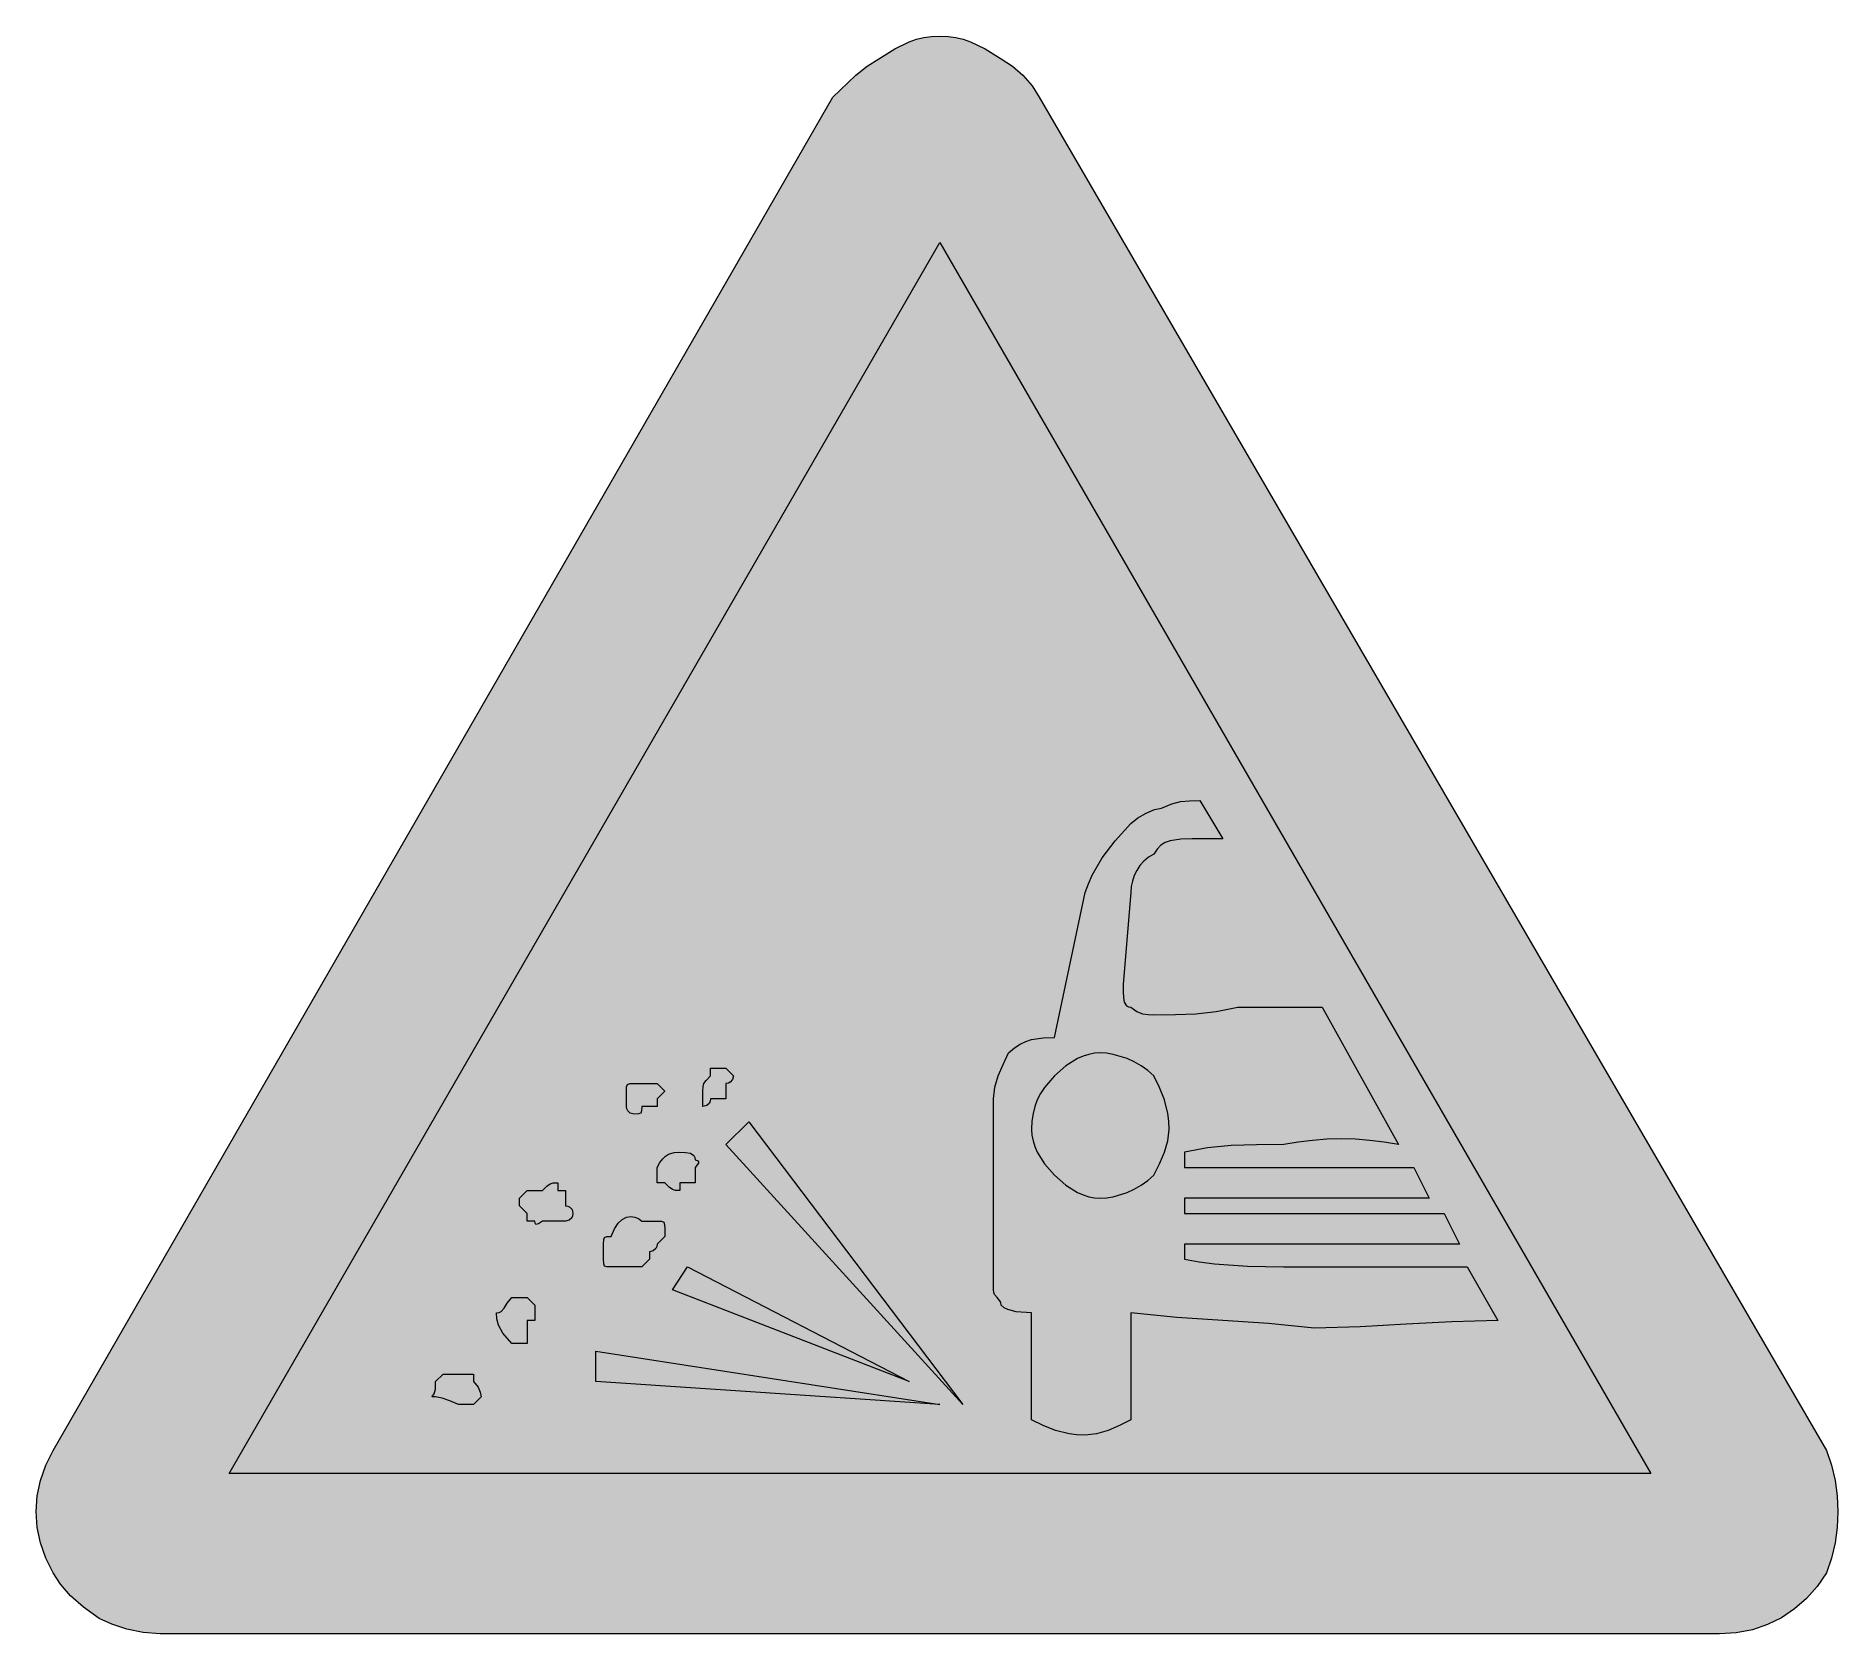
# Model space of a CAD drawing. Header units: metres. Extents: x 141 to 424, y 10 to 261.
import ezdxf

# ---------------------------------------------------------------- set-up
doc = ezdxf.new("R2010")
doc.units = ezdxf.units.M
for name, color, linetype, true_color in [('FILL_BLACK_000000', 7, 'Continuous', 0x000000), ('FILL_RED_FF0000', 7, 'Continuous', 0xff0000), ('FILL_WHITE_FFFFFF', 7, 'Continuous', 0xffffff)]:
    doc.layers.add(name, color=color, linetype=linetype, true_color=true_color)

msp = doc.modelspace()

# ---------------------------------------------------------------- hatches: boundary and pattern name
at = {"layer": 'FILL_BLACK_000000', "true_color": 0x000000}
h = msp.add_hatch(color=7, dxfattribs=at)
h.dxf.hatch_style = 1
h.paths.add_polyline_path([(320.75, 135.08), (319.08, 134.82), (318.32, 134.53), (317.64, 134.11), (317.03, 133.51), (316.53, 132.72), (315.69, 132.22), (314.96, 131.61), (314.34, 130.93), (313.83, 130.17), (313.44, 129.36), (313.16, 128.5), (312.99, 127.62), (312.93, 126.72), (311.73, 112.32), (311.73, 111.12), (311.75, 110.24), (311.88, 109.47), (312.24, 108.93), (312.53, 108.77), (312.93, 108.72), (313.83, 108.03), (314.73, 107.67), (315.63, 107.54), (316.53, 107.52), (319.94, 107.54), (323.13, 107.67), (326.32, 108.03), (329.73, 108.72), (342.93, 108.72), (354.93, 87.12), (352.68, 87.51), (350.43, 87.79), (348.18, 87.96), (345.93, 88.02), (343.68, 87.96), (341.43, 87.79), (339.18, 87.51), (336.93, 87.12), (332.64, 87.1), (328.68, 86.97), (324.95, 86.61), (321.33, 85.92), (321.33, 83.52), (357.33, 83.52), (359.73, 78.72), (321.33, 78.72), (321.33, 76.32), (362.13, 76.32), (364.53, 71.52), (321.33, 71.52), (321.33, 69.12), (323.64, 68.72), (326.06, 68.43), (331.23, 68.07), (336.86, 67.94), (342.93, 67.92), (365.73, 67.92), (370.53, 59.52), (363.33, 59.33), (356.13, 58.92), (348.93, 58.51), (341.73, 58.32), (334.53, 59.03), (327.33, 59.52), (320.13, 60.01), (312.93, 60.72), (312.93, 43.92), (311.13, 43.04), (309.33, 42.27), (307.53, 41.73), (305.73, 41.52), (304.43, 41.57), (303.24, 41.73), (301.08, 42.27), (299.15, 43.04), (297.33, 43.92), (297.33, 60.72), (294.93, 60.87), (293.62, 61.23), (293.03, 61.52), (292.53, 61.92), (292.48, 62.32), (292.34, 62.63), (291.93, 63.12), (291.52, 63.61), (291.38, 63.92), (291.33, 64.32), (291.33, 66.72), (291.33, 94.32), (291.54, 96.12), (292.08, 97.92), (292.85, 99.72), (293.73, 101.52), (294.63, 102.31), (295.53, 102.91), (296.43, 103.33), (297.33, 103.62), (299.13, 103.88), (300.93, 103.92), (305.73, 126.72), (306.24, 128.07), (306.85, 129.42), (308.43, 132.12), (310.46, 134.82), (312.93, 137.52), (314.02, 138.4), (315.33, 139.17), (316.64, 139.71), (317.73, 139.92), (319.34, 140.61), (320.73, 140.97), (322.12, 141.1), (323.73, 141.12), (327.33, 135.12), (322.53, 135.12), (320.75, 135.08)])
h.paths.add_polyline_path([(318.72, 92.01), (318.18, 94.17), (317.41, 96.1), (316.53, 97.92), (315.58, 98.76), (314.54, 99.49), (313.45, 100.11), (312.33, 100.62), (310.12, 101.29), (309.08, 101.46), (308.13, 101.52), (307.23, 101.46), (306.33, 101.29), (305.43, 101.01), (304.53, 100.62), (302.73, 99.49), (300.93, 97.92), (299.36, 96.1), (298.74, 95.16), (298.23, 94.17), (297.84, 93.13), (297.56, 92.01), (297.39, 90.82), (297.33, 89.52), (297.39, 88.62), (297.56, 87.72), (297.84, 86.82), (298.23, 85.92), (299.36, 84.12), (300.93, 82.32), (302.73, 80.74), (304.53, 79.62), (305.43, 79.23), (306.33, 78.94), (307.23, 78.78), (308.13, 78.72), (309.08, 78.78), (310.12, 78.94), (312.33, 79.62), (313.45, 80.13), (314.54, 80.74), (315.58, 81.48), (316.53, 82.32), (317.41, 84.12), (318.18, 85.92), (318.72, 87.72), (318.93, 89.52), (318.88, 90.82), (318.72, 92.01)], flags=16)
h = msp.add_hatch(color=7, dxfattribs=at)
h.dxf.hatch_style = 1
h.paths.add_polyline_path([(245.88, 96.72), (246.24, 97.21), (246.93, 97.92), (246.93, 99.12), (249.33, 99.12), (250.53, 97.92), (250.38, 97.32), (250.02, 96.91), (249.73, 96.77), (249.33, 96.72), (249.33, 94.32), (248.13, 94.32), (246.93, 94.32), (246.88, 93.92), (246.74, 93.63), (246.33, 93.27), (245.73, 93.12), (245.73, 95.52), (245.75, 96.23), (245.88, 96.72)])
h = msp.add_hatch(color=7, dxfattribs=at)
h.dxf.hatch_style = 1
h.paths.add_polyline_path([(233.73, 95.52), (233.75, 96.21), (233.88, 96.57), (234.24, 96.7), (234.93, 96.72), (236.13, 96.72), (238.53, 96.72), (239.73, 95.52), (238.53, 94.32), (238.53, 93.12), (237.33, 93.12), (236.13, 93.12), (236.11, 92.43), (235.98, 92.07), (235.62, 91.94), (234.93, 91.92), (234.33, 92.07), (233.92, 92.43), (233.78, 92.72), (233.73, 93.12), (233.73, 95.52)])
h = msp.add_hatch(color=7, dxfattribs=at)
h.dxf.hatch_style = 1
h.paths.add_polyline_path([(249.33, 87.12), (252.93, 90.72), (286.53, 46.32), (249.33, 87.12)])
h = msp.add_hatch(color=7, dxfattribs=at)
h.dxf.hatch_style = 1
h.paths.add_polyline_path([(238.98, 84.31), (239.43, 84.91), (239.88, 85.33), (240.33, 85.62), (241.23, 85.88), (242.13, 85.92), (243.01, 85.9), (243.78, 85.77), (244.32, 85.41), (244.48, 85.12), (244.53, 84.72), (244.98, 84.57), (245.06, 84.43), (245.04, 84.21), (244.53, 83.52), (244.53, 81.12), (243.33, 81.12), (242.13, 81.12), (242.13, 79.92), (241.42, 79.94), (240.93, 80.07), (240.44, 80.43), (239.73, 81.12), (238.53, 81.12), (238.53, 83.52), (238.98, 84.31)])
h = msp.add_hatch(color=7, dxfattribs=at)
h.dxf.hatch_style = 1
h.paths.add_polyline_path([(220.53, 79.92), (221.24, 80.61), (221.73, 80.97), (222.22, 81.1), (222.93, 81.12), (222.93, 79.92), (224.13, 79.92), (224.13, 78.72), (224.13, 77.52), (224.53, 77.47), (224.82, 77.33), (225.18, 76.92), (225.33, 76.32), (225.28, 75.92), (225.14, 75.63), (224.73, 75.27), (224.13, 75.12), (222.93, 75.12), (221.73, 75.12), (220.53, 75.12), (219.93, 74.67), (219.52, 74.61), (219.38, 74.78), (219.33, 75.12), (218.13, 75.12), (218.13, 76.32), (216.93, 77.52), (216.93, 78.72), (218.13, 79.92), (219.33, 79.92), (220.53, 79.92)])
h = msp.add_hatch(color=7, dxfattribs=at)
h.dxf.hatch_style = 1
h.paths.add_polyline_path([(231.83, 73.91), (232.42, 74.78), (233.06, 75.38), (233.73, 75.72), (234.4, 75.84), (235.04, 75.76), (235.63, 75.51), (236.13, 75.12), (238.53, 75.12), (239.22, 75.1), (239.58, 74.97), (239.71, 74.61), (239.73, 73.92), (239.73, 72.72), (238.53, 71.52), (238.48, 71.12), (238.34, 70.83), (237.93, 70.47), (237.33, 70.32), (237.33, 69.12), (236.13, 67.92), (234.93, 67.92), (232.53, 67.92), (231.33, 67.92), (230.64, 67.94), (230.28, 68.07), (230.15, 68.43), (230.13, 69.12), (230.13, 71.52), (230.15, 72.21), (230.28, 72.57), (230.64, 72.7), (231.33, 72.72), (231.83, 73.91)])
h = msp.add_hatch(color=7, dxfattribs=at)
h.dxf.hatch_style = 1
h.paths.add_polyline_path([(240.93, 64.32), (243.33, 67.92), (278.13, 49.92), (240.93, 64.32)])
h = msp.add_hatch(color=7, dxfattribs=at)
h.dxf.hatch_style = 1
h.paths.add_polyline_path([(218.13, 59.52), (218.13, 58.32), (218.13, 57.12), (218.13, 55.92), (216.93, 55.92), (215.73, 55.92), (214.34, 57.51), (213.63, 58.77), (213.37, 59.8), (213.33, 60.72), (213.73, 60.77), (214.04, 60.93), (214.53, 61.47), (215.02, 62.24), (215.73, 63.12), (218.13, 63.12), (219.33, 61.92), (219.33, 60.72), (219.33, 59.52), (218.13, 59.52)])
h = msp.add_hatch(color=7, dxfattribs=at)
h.dxf.hatch_style = 1
h.paths.add_polyline_path([(228.93, 49.92), (228.93, 54.72), (282.93, 46.32), (228.93, 49.92)])
h = msp.add_hatch(color=7, dxfattribs=at)
h.dxf.hatch_style = 1
h.paths.add_polyline_path([(203.22, 47.54), (203.28, 47.67), (203.56, 48.03), (203.73, 48.72), (203.73, 49.92), (204.93, 51.12), (206.13, 51.12), (208.53, 51.12), (209.73, 51.12), (209.73, 49.92), (210.42, 49.04), (210.78, 48.27), (210.93, 47.52), (209.73, 46.32), (207.33, 46.32), (205.98, 46.92), (204.8, 47.33), (203.73, 47.52), (203.22, 47.54)])
at = {"layer": 'FILL_RED_FF0000', "true_color": 0xff0000}
h = msp.add_hatch(color=7, dxfattribs=at)
h.dxf.hatch_style = 1
h.paths.add_polyline_path([(422.92, 36.82), (423.48, 34.43), (423.82, 31.99), (423.93, 29.52), (423.82, 27.05), (423.48, 24.61), (422.92, 22.22), (422.13, 19.92), (420.67, 17.78), (419, 15.89), (417.13, 14.25), (415.08, 12.87), (412.86, 11.78), (410.49, 10.98), (407.97, 10.49), (405.33, 10.32), (160.53, 10.32), (157.85, 10.53), (155.28, 11.07), (152.94, 11.84), (150.93, 12.72), (148.46, 14.52), (146.43, 16.32), (144.86, 18.12), (143.73, 19.92), (142.55, 22.22), (141.71, 24.61), (141.2, 27.05), (141.03, 29.52), (141.2, 31.99), (141.71, 34.43), (142.55, 36.82), (143.73, 39.12), (266.13, 251.52), (269.73, 254.97), (271.53, 256.41), (273.33, 257.52), (275.84, 259.09), (278.13, 260.22), (279.26, 260.61), (280.42, 260.89), (281.63, 261.06), (282.93, 261.12), (284.23, 261.06), (285.44, 260.89), (286.6, 260.61), (287.73, 260.22), (290.02, 259.09), (292.53, 257.52), (294.31, 256.41), (295.98, 254.97), (297.42, 253.3), (298.53, 251.52), (422.13, 39.12), (422.92, 36.82)])
at = {"layer": 'FILL_WHITE_FFFFFF', "true_color": 0xffffff}
h = msp.add_hatch(color=7, dxfattribs=at)
h.dxf.hatch_style = 1
h.paths.add_polyline_path([(282.93, 228.72), (394.53, 35.52), (171.33, 35.52), (282.93, 228.72)])

# ---------------------------------------------------------------- linework, layer by layer
at = {"layer": 'FILL_BLACK_000000', "lineweight": 0, "true_color": 0x000000}
for points in [[(320.75, 135.08), (319.08, 134.82), (318.32, 134.53), (317.64, 134.11), (317.03, 133.51), (316.53, 132.72), (315.69, 132.22), (314.96, 131.61), (314.34, 130.93), (313.83, 130.17), (313.44, 129.36), (313.16, 128.5), (312.99, 127.62), (312.93, 126.72), (311.73, 112.32), (311.73, 111.12), (311.75, 110.24), (311.88, 109.47), (312.24, 108.93), (312.53, 108.77), (312.93, 108.72), (313.83, 108.03), (314.73, 107.67), (315.63, 107.54), (316.53, 107.52), (319.94, 107.54), (323.13, 107.67), (326.32, 108.03), (329.73, 108.72), (342.93, 108.72), (354.93, 87.12), (352.68, 87.51), (350.43, 87.79), (348.18, 87.96), (345.93, 88.02), (343.68, 87.96), (341.43, 87.79), (339.18, 87.51), (336.93, 87.12), (332.64, 87.1), (328.68, 86.97), (324.95, 86.61), (321.33, 85.92), (321.33, 83.52), (357.33, 83.52), (359.73, 78.72), (321.33, 78.72), (321.33, 76.32), (362.13, 76.32), (364.53, 71.52), (321.33, 71.52), (321.33, 69.12), (323.64, 68.72), (326.06, 68.43), (331.23, 68.07), (336.86, 67.94), (342.93, 67.92), (365.73, 67.92), (370.53, 59.52), (363.33, 59.33), (356.13, 58.92), (348.93, 58.51), (341.73, 58.32), (334.53, 59.03), (327.33, 59.52), (320.13, 60.01), (312.93, 60.72), (312.93, 43.92), (311.13, 43.04), (309.33, 42.27), (307.53, 41.73), (305.73, 41.52), (304.43, 41.57), (303.24, 41.73), (301.08, 42.27), (299.15, 43.04), (297.33, 43.92), (297.33, 60.72), (294.93, 60.87), (293.62, 61.23), (293.03, 61.52), (292.53, 61.92), (292.48, 62.32), (292.34, 62.63), (291.93, 63.12), (291.52, 63.61), (291.38, 63.92), (291.33, 64.32), (291.33, 66.72), (291.33, 94.32), (291.54, 96.12), (292.08, 97.92), (292.85, 99.72), (293.73, 101.52), (294.63, 102.31), (295.53, 102.91), (296.43, 103.33), (297.33, 103.62), (299.13, 103.88), (300.93, 103.92), (305.73, 126.72), (306.24, 128.07), (306.85, 129.42), (308.43, 132.12), (310.46, 134.82), (312.93, 137.52), (314.02, 138.4), (315.33, 139.17), (316.64, 139.71), (317.73, 139.92), (319.34, 140.61), (320.73, 140.97), (322.12, 141.1), (323.73, 141.12), (327.33, 135.12), (322.53, 135.12)], [(245.88, 96.72), (246.24, 97.21), (246.93, 97.92), (246.93, 99.12), (249.33, 99.12), (250.53, 97.92), (250.38, 97.32), (250.02, 96.91), (249.73, 96.77), (249.33, 96.72), (249.33, 94.32), (248.13, 94.32), (246.93, 94.32), (246.88, 93.92), (246.74, 93.63), (246.33, 93.27), (245.73, 93.12), (245.73, 95.52), (245.75, 96.23)], [(318.72, 92.01), (318.18, 94.17), (317.41, 96.1), (316.53, 97.92), (315.58, 98.76), (314.54, 99.49), (313.45, 100.11), (312.33, 100.62), (310.12, 101.29), (309.08, 101.46), (308.13, 101.52), (307.23, 101.46), (306.33, 101.29), (305.43, 101.01), (304.53, 100.62), (302.73, 99.49), (300.93, 97.92), (299.36, 96.1), (298.74, 95.16), (298.23, 94.17), (297.84, 93.13), (297.56, 92.01), (297.39, 90.82), (297.33, 89.52), (297.39, 88.62), (297.56, 87.72), (297.84, 86.82), (298.23, 85.92), (299.36, 84.12), (300.93, 82.32), (302.73, 80.74), (304.53, 79.62), (305.43, 79.23), (306.33, 78.94), (307.23, 78.78), (308.13, 78.72), (309.08, 78.78), (310.12, 78.94), (312.33, 79.62), (313.45, 80.13), (314.54, 80.74), (315.58, 81.48), (316.53, 82.32), (317.41, 84.12), (318.18, 85.92), (318.72, 87.72), (318.93, 89.52), (318.88, 90.82)], [(233.73, 95.52), (233.75, 96.21), (233.88, 96.57), (234.24, 96.7), (234.93, 96.72), (236.13, 96.72), (238.53, 96.72), (239.73, 95.52), (238.53, 94.32), (238.53, 93.12), (237.33, 93.12), (236.13, 93.12), (236.11, 92.43), (235.98, 92.07), (235.62, 91.94), (234.93, 91.92), (234.33, 92.07), (233.92, 92.43), (233.78, 92.72), (233.73, 93.12)], [(249.33, 87.12), (252.93, 90.72), (286.53, 46.32)], [(238.98, 84.31), (239.43, 84.91), (239.88, 85.33), (240.33, 85.62), (241.23, 85.88), (242.13, 85.92), (243.01, 85.9), (243.78, 85.77), (244.32, 85.41), (244.48, 85.12), (244.53, 84.72), (244.98, 84.57), (245.06, 84.43), (245.04, 84.21), (244.53, 83.52), (244.53, 81.12), (243.33, 81.12), (242.13, 81.12), (242.13, 79.92), (241.42, 79.94), (240.93, 80.07), (240.44, 80.43), (239.73, 81.12), (238.53, 81.12), (238.53, 83.52)], [(220.53, 79.92), (221.24, 80.61), (221.73, 80.97), (222.22, 81.1), (222.93, 81.12), (222.93, 79.92), (224.13, 79.92), (224.13, 78.72), (224.13, 77.52), (224.53, 77.47), (224.82, 77.33), (225.18, 76.92), (225.33, 76.32), (225.28, 75.92), (225.14, 75.63), (224.73, 75.27), (224.13, 75.12), (222.93, 75.12), (221.73, 75.12), (220.53, 75.12), (219.93, 74.67), (219.52, 74.61), (219.38, 74.78), (219.33, 75.12), (218.13, 75.12), (218.13, 76.32), (216.93, 77.52), (216.93, 78.72), (218.13, 79.92), (219.33, 79.92)], [(231.83, 73.91), (232.42, 74.78), (233.06, 75.38), (233.73, 75.72), (234.4, 75.84), (235.04, 75.76), (235.63, 75.51), (236.13, 75.12), (238.53, 75.12), (239.22, 75.1), (239.58, 74.97), (239.71, 74.61), (239.73, 73.92), (239.73, 72.72), (238.53, 71.52), (238.48, 71.12), (238.34, 70.83), (237.93, 70.47), (237.33, 70.32), (237.33, 69.12), (236.13, 67.92), (234.93, 67.92), (232.53, 67.92), (231.33, 67.92), (230.64, 67.94), (230.28, 68.07), (230.15, 68.43), (230.13, 69.12), (230.13, 71.52), (230.15, 72.21), (230.28, 72.57), (230.64, 72.7), (231.33, 72.72)], [(240.93, 64.32), (243.33, 67.92), (278.13, 49.92)], [(218.13, 59.52), (218.13, 58.32), (218.13, 57.12), (218.13, 55.92), (216.93, 55.92), (215.73, 55.92), (214.34, 57.51), (213.63, 58.77), (213.37, 59.8), (213.33, 60.72), (213.73, 60.77), (214.04, 60.93), (214.53, 61.47), (215.02, 62.24), (215.73, 63.12), (218.13, 63.12), (219.33, 61.92), (219.33, 60.72), (219.33, 59.52)], [(228.93, 49.92), (228.93, 54.72), (282.93, 46.32)], [(203.22, 47.54), (203.28, 47.67), (203.56, 48.03), (203.73, 48.72), (203.73, 49.92), (204.93, 51.12), (206.13, 51.12), (208.53, 51.12), (209.73, 51.12), (209.73, 49.92), (210.42, 49.04), (210.78, 48.27), (210.93, 47.52), (209.73, 46.32), (207.33, 46.32), (205.98, 46.92), (204.8, 47.33), (203.73, 47.52)]]:
    msp.add_lwpolyline(points, close=True, dxfattribs=at)
at = {"layer": 'FILL_RED_FF0000', "lineweight": 0, "true_color": 0xff0000}
msp.add_lwpolyline([(422.92, 36.82), (423.48, 34.43), (423.82, 31.99), (423.93, 29.52), (423.82, 27.05), (423.48, 24.61), (422.92, 22.22), (422.13, 19.92), (420.67, 17.78), (419, 15.89), (417.13, 14.25), (415.08, 12.87), (412.86, 11.78), (410.49, 10.98), (407.97, 10.49), (405.33, 10.32), (160.53, 10.32), (157.85, 10.53), (155.28, 11.07), (152.94, 11.84), (150.93, 12.72), (148.46, 14.52), (146.43, 16.32), (144.86, 18.12), (143.73, 19.92), (142.55, 22.22), (141.71, 24.61), (141.2, 27.05), (141.03, 29.52), (141.2, 31.99), (141.71, 34.43), (142.55, 36.82), (143.73, 39.12), (266.13, 251.52), (269.73, 254.97), (271.53, 256.41), (273.33, 257.52), (275.84, 259.09), (278.13, 260.22), (279.26, 260.61), (280.42, 260.89), (281.63, 261.06), (282.93, 261.12), (284.23, 261.06), (285.44, 260.89), (286.6, 260.61), (287.73, 260.22), (290.02, 259.09), (292.53, 257.52), (294.31, 256.41), (295.98, 254.97), (297.42, 253.3), (298.53, 251.52), (422.13, 39.12)], close=True, dxfattribs=at)
at = {"layer": 'FILL_WHITE_FFFFFF', "lineweight": 0, "true_color": 0xff0000}
msp.add_lwpolyline([(282.93, 228.72), (394.53, 35.52), (171.33, 35.52)], close=True, dxfattribs=at)

doc.saveas('drawing.dxf')
